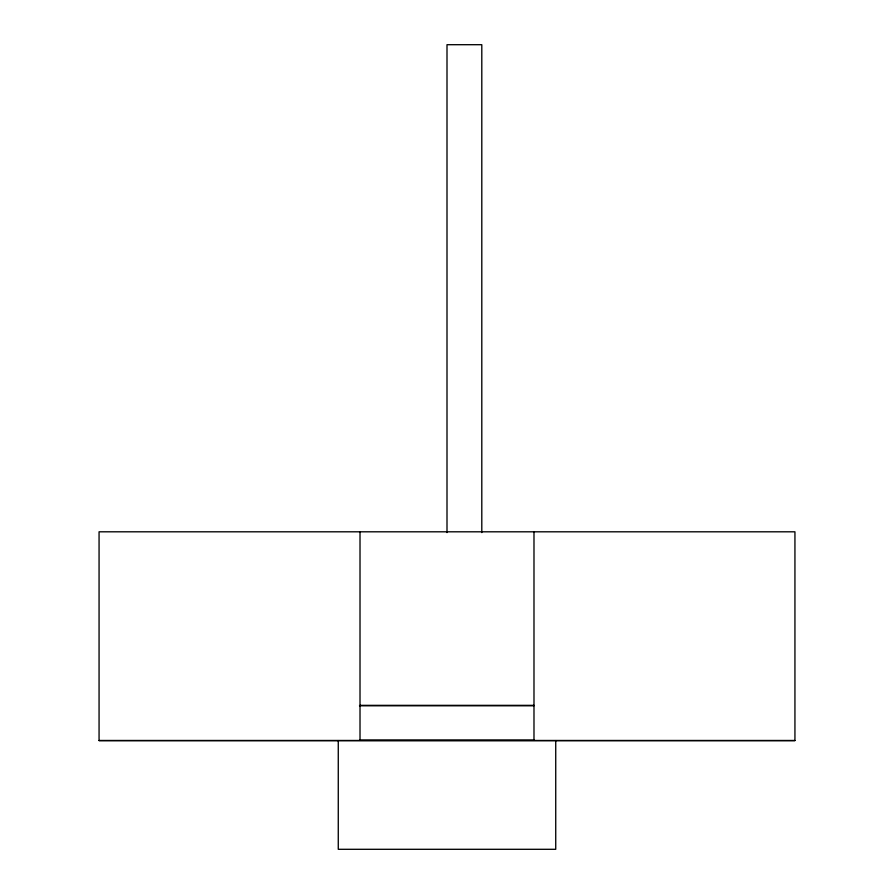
<?xml version="1.0" encoding="UTF-8"?>
<svg xmlns="http://www.w3.org/2000/svg" width="894" height="894" viewBox="0 0 894 894"><rect width="100%" height="100%" fill="white"/><g stroke="black" fill="none" stroke-linecap="round" stroke-linejoin="round"><path stroke-width="1.34" d="M360.014 705.344L533.986 705.344M359.477 705.779L533.942 705.779M360.014 740.131L533.986 740.131M99.066 740.567L794.934 740.567L794.934 531.807L99.066 531.807L99.066 740.567L794.934 740.567M555.733 740.567L555.733 849.3L338.267 849.3L338.267 740.567M533.986 531.807L533.986 740.355M481.799 532.589L481.799 44.7L447 44.7L447 532.589M360.014 531.807L360.014 740.355"/></g></svg>
